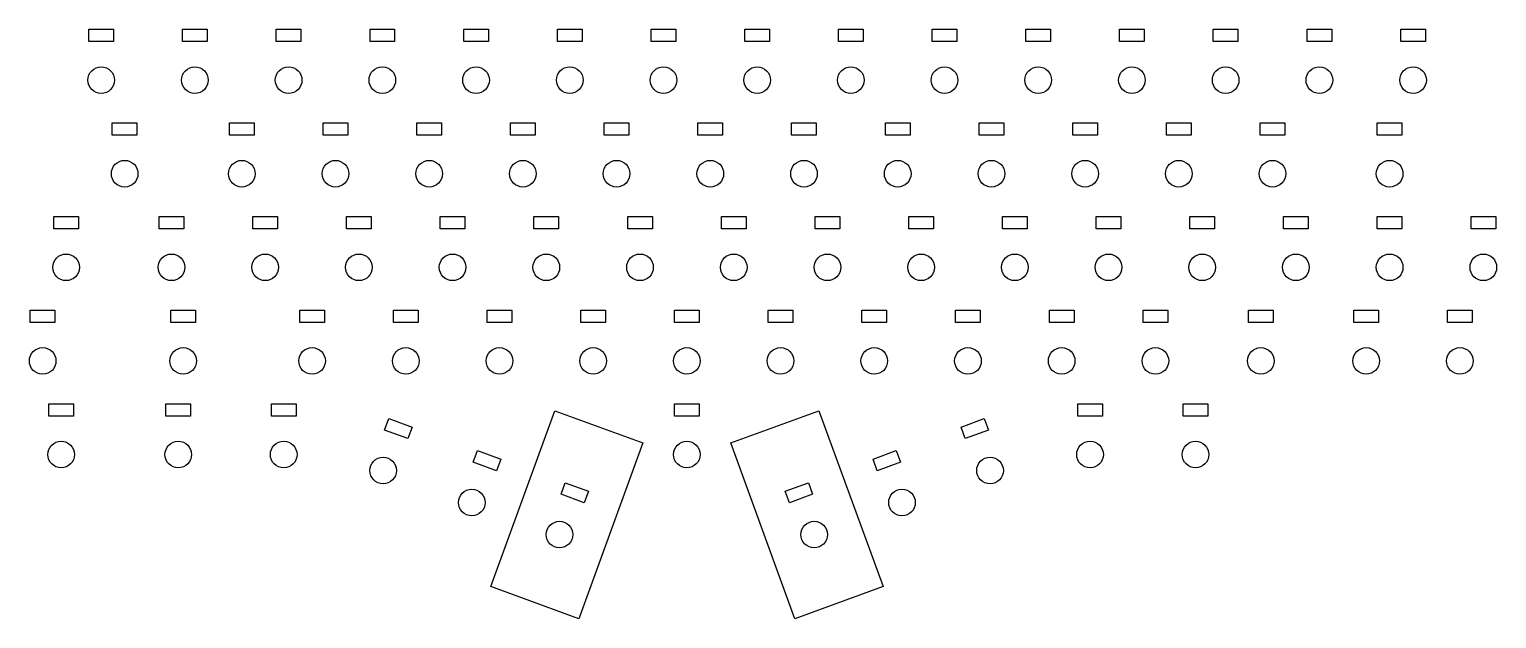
# Model space of a CAD drawing. Extents: x 4 to 302, y -114 to 6.
import ezdxf

# ---------------------------------------------------------------- set-up
doc = ezdxf.new("R2010")
doc.units = 0
doc.layers.add('BLACK', color=7, linetype='CONTINUOUS')

msp = doc.modelspace()

# ---------------------------------------------------------------- linework, layer by layer
at = {"layer": 'BLACK', "linetype": 'CONTINUOUS'}
for p, q in [((16.5, 6), (21.5, 6)), ((16.5, 3.5), (16.5, 6)), ((21.5, 6), (21.5, 3.5)), ((35.5, 6), (40.5, 6)), ((35.5, 3.5), (35.5, 6)), ((40.5, 6), (40.5, 3.5)), ((54.5, 6), (59.5, 6)), ((54.5, 3.5), (54.5, 6)), ((59.5, 6), (59.5, 3.5)), ((73.5, 6), (78.5, 6)), ((73.5, 3.5), (73.5, 6)), ((78.5, 6), (78.5, 3.5)), ((92.5, 6), (97.5, 6)), ((92.5, 3.5), (92.5, 6)), ((97.5, 6), (97.5, 3.5)), ((111.5, 6), (116.5, 6)), ((111.5, 3.5), (111.5, 6)), ((116.5, 6), (116.5, 3.5)), ((130.5, 6), (135.5, 6)), ((130.5, 3.5), (130.5, 6)), ((135.5, 6), (135.5, 3.5)), ((149.5, 6), (154.5, 6)), ((149.5, 3.5), (149.5, 6)), ((154.5, 6), (154.5, 3.5)), ((168.5, 6), (173.5, 6)), ((168.5, 3.5), (168.5, 6)), ((173.5, 6), (173.5, 3.5)), ((187.5, 6), (192.5, 6)), ((187.5, 3.5), (187.5, 6)), ((192.5, 6), (192.5, 3.5)), ((206.5, 6), (211.5, 6)), ((206.5, 3.5), (206.5, 6)), ((211.5, 6), (211.5, 3.5)), ((225.5, 6), (230.5, 6)), ((225.5, 3.5), (225.5, 6)), ((230.5, 6), (230.5, 3.5)), ((244.5, 6), (249.5, 6)), ((244.5, 3.5), (244.5, 6)), ((249.5, 6), (249.5, 3.5)), ((263.5, 6), (268.5, 6)), ((263.5, 3.5), (263.5, 6)), ((268.5, 6), (268.5, 3.5)), ((282.5, 6), (287.5, 6)), ((282.5, 3.5), (282.5, 6)), ((287.5, 6), (287.5, 3.5)), ((21.5, 3.5), (16.5, 3.5)), ((40.5, 3.5), (35.5, 3.5)), ((59.5, 3.5), (54.5, 3.5)), ((78.5, 3.5), (73.5, 3.5)), ((97.5, 3.5), (92.5, 3.5)), ((116.5, 3.5), (111.5, 3.5)), ((135.5, 3.5), (130.5, 3.5)), ((154.5, 3.5), (149.5, 3.5)), ((173.5, 3.5), (168.5, 3.5)), ((192.5, 3.5), (187.5, 3.5)), ((211.5, 3.5), (206.5, 3.5)), ((230.5, 3.5), (225.5, 3.5)), ((249.5, 3.5), (244.5, 3.5)), ((268.5, 3.5), (263.5, 3.5)), ((287.5, 3.5), (282.5, 3.5)), ((21.25, -13), (26.25, -13)), ((21.25, -15.5), (21.25, -13)), ((26.25, -13), (26.25, -15.5)), ((45, -13), (50, -13)), ((45, -15.5), (45, -13)), ((50, -13), (50, -15.5)), ((64, -13), (69, -13)), ((64, -15.5), (64, -13)), ((69, -13), (69, -15.5)), ((83, -13), (88, -13)), ((83, -15.5), (83, -13)), ((88, -13), (88, -15.5)), ((102, -13), (107, -13)), ((102, -15.5), (102, -13)), ((107, -13), (107, -15.5)), ((121, -13), (126, -13)), ((121, -15.5), (121, -13)), ((126, -13), (126, -15.5)), ((140, -13), (145, -13)), ((140, -15.5), (140, -13)), ((145, -13), (145, -15.5)), ((159, -13), (164, -13)), ((159, -15.5), (159, -13)), ((164, -13), (164, -15.5)), ((178, -13), (183, -13)), ((178, -15.5), (178, -13)), ((183, -13), (183, -15.5)), ((197, -13), (202, -13)), ((197, -15.5), (197, -13)), ((202, -13), (202, -15.5)), ((216, -13), (221, -13)), ((216, -15.5), (216, -13)), ((221, -13), (221, -15.5)), ((235, -13), (240, -13)), ((235, -15.5), (235, -13)), ((240, -13), (240, -15.5)), ((254, -13), (259, -13)), ((254, -15.5), (254, -13)), ((259, -13), (259, -15.5)), ((277.75, -13), (282.75, -13)), ((277.75, -15.5), (277.75, -13)), ((282.75, -13), (282.75, -15.5)), ((26.25, -15.5), (21.25, -15.5)), ((50, -15.5), (45, -15.5)), ((69, -15.5), (64, -15.5)), ((88, -15.5), (83, -15.5)), ((107, -15.5), (102, -15.5)), ((126, -15.5), (121, -15.5)), ((145, -15.5), (140, -15.5)), ((164, -15.5), (159, -15.5)), ((183, -15.5), (178, -15.5)), ((202, -15.5), (197, -15.5)), ((221, -15.5), (216, -15.5)), ((240, -15.5), (235, -15.5)), ((259, -15.5), (254, -15.5)), ((282.75, -15.5), (277.75, -15.5)), ((9.375, -32), (14.375, -32)), ((9.375, -34.5), (9.375, -32)), ((14.375, -32), (14.375, -34.5)), ((30.75, -32), (35.75, -32)), ((30.75, -34.5), (30.75, -32)), ((35.75, -32), (35.75, -34.5)), ((49.75, -32), (54.75, -32)), ((49.75, -34.5), (49.75, -32)), ((54.75, -32), (54.75, -34.5)), ((68.75, -32), (73.75, -32)), ((68.75, -34.5), (68.75, -32)), ((73.75, -32), (73.75, -34.5)), ((87.75, -32), (92.75, -32)), ((87.75, -34.5), (87.75, -32)), ((92.75, -32), (92.75, -34.5)), ((106.75, -32), (111.75, -32)), ((106.75, -34.5), (106.75, -32)), ((111.75, -32), (111.75, -34.5)), ((125.75, -32), (130.75, -32)), ((125.75, -34.5), (125.75, -32)), ((130.75, -32), (130.75, -34.5)), ((144.75, -32), (149.75, -32)), ((144.75, -34.5), (144.75, -32)), ((149.75, -32), (149.75, -34.5)), ((163.75, -32), (168.75, -32)), ((163.75, -34.5), (163.75, -32)), ((168.75, -32), (168.75, -34.5)), ((182.75, -32), (187.75, -32)), ((182.75, -34.5), (182.75, -32)), ((187.75, -32), (187.75, -34.5)), ((201.75, -32), (206.75, -32)), ((201.75, -34.5), (201.75, -32)), ((206.75, -32), (206.75, -34.5)), ((220.75, -32), (225.75, -32)), ((220.75, -34.5), (220.75, -32)), ((225.75, -32), (225.75, -34.5)), ((239.75, -32), (244.75, -32)), ((239.75, -34.5), (239.75, -32)), ((244.75, -32), (244.75, -34.5)), ((258.75, -32), (263.75, -32)), ((258.75, -34.5), (258.75, -32)), ((263.75, -32), (263.75, -34.5)), ((277.75, -32), (282.75, -32)), ((277.75, -34.5), (277.75, -32)), ((282.75, -32), (282.75, -34.5)), ((296.75, -32), (301.75, -32)), ((296.75, -34.5), (296.75, -32)), ((301.75, -32), (301.75, -34.5)), ((14.375, -34.5), (9.375, -34.5)), ((35.75, -34.5), (30.75, -34.5)), ((54.75, -34.5), (49.75, -34.5)), ((73.75, -34.5), (68.75, -34.5)), ((92.75, -34.5), (87.75, -34.5)), ((111.75, -34.5), (106.75, -34.5)), ((130.75, -34.5), (125.75, -34.5)), ((149.75, -34.5), (144.75, -34.5)), ((168.75, -34.5), (163.75, -34.5)), ((187.75, -34.5), (182.75, -34.5)), ((206.75, -34.5), (201.75, -34.5)), ((225.75, -34.5), (220.75, -34.5)), ((244.75, -34.5), (239.75, -34.5)), ((263.75, -34.5), (258.75, -34.5)), ((282.75, -34.5), (277.75, -34.5)), ((301.75, -34.5), (296.75, -34.5)), ((4.625, -51), (9.625, -51)), ((4.625, -53.5), (4.625, -51)), ((9.625, -53.5), (4.625, -53.5)), ((9.625, -51), (9.625, -53.5)), ((33.125, -51), (38.125, -51)), ((33.125, -53.5), (33.125, -51)), ((38.125, -53.5), (33.125, -53.5)), ((38.125, -51), (38.125, -53.5)), ((59.25, -51), (64.25, -51)), ((59.25, -53.5), (59.25, -51)), ((64.25, -53.5), (59.25, -53.5)), ((64.25, -51), (64.25, -53.5)), ((78.25, -51), (83.25, -51)), ((78.25, -53.5), (78.25, -51)), ((83.25, -53.5), (78.25, -53.5)), ((83.25, -51), (83.25, -53.5)), ((97.25, -51), (102.25, -51)), ((97.25, -53.5), (97.25, -51)), ((102.25, -53.5), (97.25, -53.5)), ((102.25, -51), (102.25, -53.5)), ((116.25, -51), (121.25, -51)), ((116.25, -53.5), (116.25, -51)), ((121.25, -53.5), (116.25, -53.5)), ((121.25, -51), (121.25, -53.5)), ((135.25, -51), (140.25, -51)), ((135.25, -53.5), (135.25, -51)), ((140.25, -53.5), (135.25, -53.5)), ((140.25, -51), (140.25, -53.5)), ((154.25, -51), (159.25, -51)), ((154.25, -53.5), (154.25, -51)), ((159.25, -53.5), (154.25, -53.5)), ((159.25, -51), (159.25, -53.5)), ((173.25, -51), (178.25, -51)), ((173.25, -53.5), (173.25, -51)), ((178.25, -53.5), (173.25, -53.5)), ((178.25, -51), (178.25, -53.5)), ((192.25, -51), (197.25, -51)), ((192.25, -53.5), (192.25, -51)), ((197.25, -53.5), (192.25, -53.5)), ((197.25, -51), (197.25, -53.5)), ((211.25, -51), (216.25, -51)), ((211.25, -53.5), (211.25, -51)), ((216.25, -53.5), (211.25, -53.5)), ((216.25, -51), (216.25, -53.5)), ((230.25, -51), (235.25, -51)), ((230.25, -53.5), (230.25, -51)), ((235.25, -53.5), (230.25, -53.5)), ((235.25, -51), (235.25, -53.5)), ((251.625, -51), (256.625, -51)), ((251.625, -53.5), (251.625, -51)), ((256.625, -53.5), (251.625, -53.5)), ((256.625, -51), (256.625, -53.5)), ((273, -51), (278, -51)), ((273, -53.5), (273, -51)), ((278, -53.5), (273, -53.5)), ((278, -51), (278, -53.5)), ((292, -51), (297, -51)), ((292, -53.5), (292, -51)), ((297, -53.5), (292, -53.5)), ((297, -51), (297, -53.5)), ((8.375, -70), (13.375, -70)), ((8.375, -72.5), (8.375, -70)), ((13.375, -70), (13.375, -72.5)), ((32.125, -70), (37.125, -70)), ((32.125, -72.5), (32.125, -70)), ((37.125, -70), (37.125, -72.5)), ((53.5, -70), (58.5, -70)), ((53.5, -72.5), (53.5, -70)), ((58.5, -70), (58.5, -72.5)), ((97.974537, -107.104968), (110.971303, -71.396649)), ((110.971303, -71.396649), (128.825463, -77.895032)), ((135.25, -70), (140.25, -70)), ((135.25, -72.5), (135.25, -70)), ((140.25, -70), (140.25, -72.5)), ((146.674537, -77.895032), (164.528697, -71.396649)), ((164.528697, -71.396649), (177.525463, -107.104968)), ((217, -70), (222, -70)), ((217, -72.5), (217, -70)), ((222, -70), (222, -72.5)), ((238.375, -70), (243.375, -70)), ((238.375, -72.5), (238.375, -70)), ((243.375, -70), (243.375, -72.5)), ((13.375, -72.5), (8.375, -72.5)), ((37.125, -72.5), (32.125, -72.5)), ((58.5, -72.5), (53.5, -72.5)), ((76.472839, -75.356025), (77.327889, -73.006794)), ((77.327889, -73.006794), (82.026352, -74.716895)), ((140.25, -72.5), (135.25, -72.5)), ((193.348648, -74.716895), (198.047111, -73.006794)), ((198.047111, -73.006794), (198.902161, -75.356025)), ((222, -72.5), (217, -72.5)), ((243.375, -72.5), (238.375, -72.5)), ((81.171302, -77.066126), (76.472839, -75.356025)), ((82.026352, -74.716895), (81.171302, -77.066126)), ((194.203698, -77.066126), (193.348648, -74.716895)), ((198.902161, -75.356025), (194.203698, -77.066126)), ((94.447839, -81.856025), (95.302889, -79.506794)), ((95.302889, -79.506794), (100.001352, -81.216895)), ((128.825463, -77.895032), (115.828697, -113.603351)), ((159.671303, -113.603351), (146.674537, -77.895032)), ((175.498648, -81.216895), (180.197111, -79.506794)), ((180.197111, -79.506794), (181.052161, -81.856025)), ((99.146302, -83.566126), (94.447839, -81.856025)), ((100.001352, -81.216895), (99.146302, -83.566126)), ((176.353698, -83.566126), (175.498648, -81.216895)), ((181.052161, -81.856025), (176.353698, -83.566126)), ((112.247839, -88.356025), (113.102889, -86.006794)), ((113.102889, -86.006794), (117.801352, -87.716895)), ((157.698648, -87.716895), (162.397111, -86.006794)), ((162.397111, -86.006794), (163.252161, -88.356025)), ((116.946302, -90.066126), (112.247839, -88.356025)), ((117.801352, -87.716895), (116.946302, -90.066126)), ((158.553698, -90.066126), (157.698648, -87.716895)), ((163.252161, -88.356025), (158.553698, -90.066126)), ((115.828697, -113.603351), (97.974537, -107.104968)), ((177.525463, -107.104968), (159.671303, -113.603351))]:
    msp.add_line(p, q, dxfattribs=at)
at = {"layer": 'BLACK'}
for centre in [(19, -4.3), (38, -4.3), (57, -4.3), (76, -4.3), (95, -4.3), (114, -4.3), (133, -4.3), (152, -4.3), (171, -4.3), (190, -4.3), (209, -4.3), (228, -4.3), (247, -4.3), (266, -4.3), (285, -4.3), (23.75, -23.3), (47.5, -23.3), (66.5, -23.3), (85.5, -23.3), (104.5, -23.3), (123.5, -23.3), (142.5, -23.3), (161.5, -23.3), (180.5, -23.3), (199.5, -23.3), (218.5, -23.3), (237.5, -23.3), (256.5, -23.3), (280.25, -23.3), (11.875, -42.3), (33.25, -42.3), (52.25, -42.3), (71.25, -42.3), (90.25, -42.3), (109.25, -42.3), (128.25, -42.3), (147.25, -42.3), (166.25, -42.3), (185.25, -42.3), (204.25, -42.3), (223.25, -42.3), (242.25, -42.3), (261.25, -42.3), (280.25, -42.3), (299.25, -42.3), (7.125, -61.3), (35.625, -61.3), (61.75, -61.3), (80.75, -61.3), (99.75, -61.3), (118.75, -61.3), (137.75, -61.3), (156.75, -61.3), (175.75, -61.3), (194.75, -61.3), (213.75, -61.3), (232.75, -61.3), (254.125, -61.3), (275.5, -61.3), (294.5, -61.3), (10.875, -80.3), (34.625, -80.3), (56, -80.3), (137.75, -80.3), (219.5, -80.3), (240.875, -80.3), (76.154313, -83.540678), (199.220687, -83.540678), (94.129313, -90.040678), (181.370687, -90.040678), (111.929313, -96.540678), (163.570687, -96.540678)]:
    msp.add_circle(centre, 2.7, dxfattribs=at)

doc.saveas('drawing.dxf')
